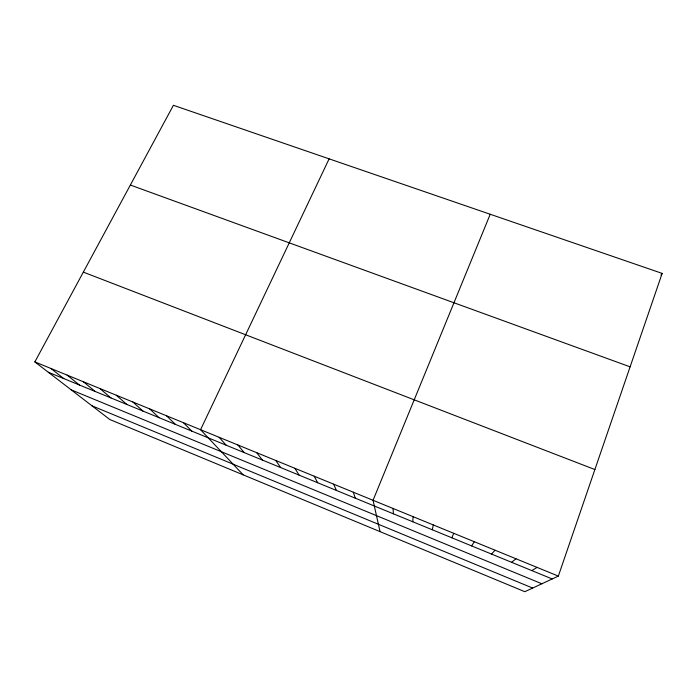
<?xml version="1.0" encoding="UTF-8"?>
<svg xmlns="http://www.w3.org/2000/svg" width="697" height="697" viewBox="0 0 697 697"><rect width="100%" height="100%" fill="white"/><g stroke="black" fill="none" stroke-linecap="round" stroke-linejoin="round"><path stroke-width="1.05" d="M412.79 521.765L413.077 516.669M432.245 529.746L433.325 524.954M558.341 576.105L662.15 273.39L173.414 105.299L34.85 361.9L109.821 419.524L524.815 591.701L558.341 576.105L34.85 361.9M490.218 214.258L373.052 500.289L380.057 531.645M451.856 537.788L453.738 533.31M329.123 158.846L200.553 429.709L243.209 474.866M471.616 545.899L474.326 541.726M660.974 275.097L662.15 273.39M491.524 554.063L495.07 550.221M511.598 562.296L515.989 558.776M531.82 570.599L537.073 567.41M130.356 185.036L630.105 366.84M83.326 272.126L594.881 469.543M48.311 372.242L552.207 578.963M71.251 389.884L541.874 583.772M92.004 405.828L532.647 588.059M50.907 368.469L63.828 378.61M67.078 375.082L79.449 385.023M83.352 381.747L95.175 391.47M99.749 388.456L110.997 397.961M116.26 395.208L126.941 404.504M132.883 402.012L142.981 411.082M149.62 408.86L159.134 417.712M166.478 415.76L175.4 424.377M183.459 422.713L191.771 431.094M219.128 437.307L226.159 445.209M237.851 444.965L244.203 452.606M256.714 452.684L262.377 460.064M275.733 460.464L280.682 467.574M294.892 468.306L299.126 475.136M314.199 476.208L317.719 482.768M333.663 484.171L336.442 490.444M353.283 492.204L355.313 498.189M392.986 508.444L393.483 513.846"/></g></svg>
